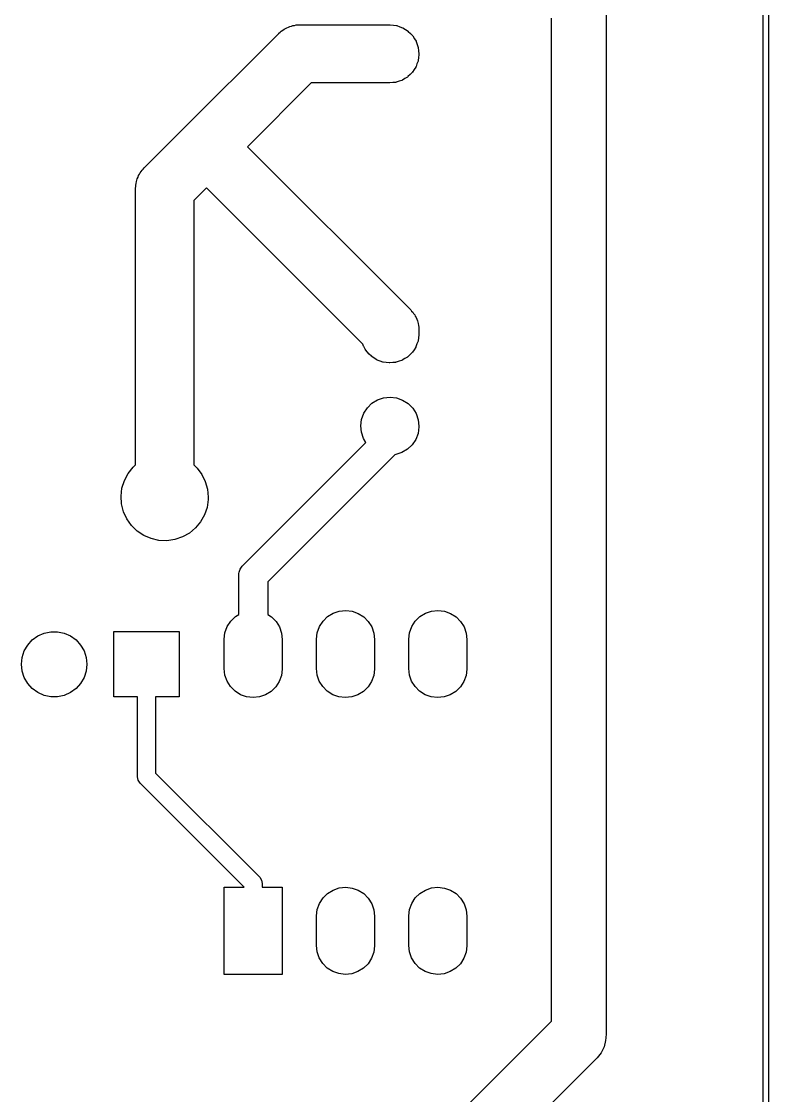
# Model space of a CAD drawing. Extents: x 10 to 287, y -200 to -10.
# Drawn here: x 186.36 to 206.92, y -92.77 to -63.2 of the extents above; entities that cross this region are included whole.
import ezdxf

# ---------------------------------------------------------------- set-up
doc = ezdxf.new("R2010")
doc.units = 0
doc.layers.add('BLACK', color=7, linetype='CONTINUOUS')

msp = doc.modelspace()

# ---------------------------------------------------------------- linework, layer by layer
at = {"layer": 'BLACK', "linetype": 'CONTINUOUS'}
for p, q in [((206.771, -122.195), (206.771, -36.8788)), ((206.921, -36.8038), (206.921, -122.27)), ((202.45, -62.8), (202.45, -91.1068)), ((200.95, -90.7254), (200.95, -63.1107)), ((190.734, -66.2342), (193.439, -63.5293)), ((193.439, -63.5293), (193.447, -63.5215)), ((193.447, -63.5215), (193.479, -63.4966)), ((193.479, -63.4966), (193.508, -63.468)), ((193.508, -63.468), (193.55, -63.4421)), ((193.55, -63.4421), (193.588, -63.4122)), ((193.588, -63.4122), (193.625, -63.395)), ((193.625, -63.395), (193.659, -63.3735)), ((193.659, -63.3735), (193.706, -63.3575)), ((193.706, -63.3575), (193.75, -63.3368)), ((193.75, -63.3368), (193.789, -63.3282)), ((193.789, -63.3282), (193.828, -63.3149)), ((193.828, -63.3149), (193.876, -63.3094)), ((193.876, -63.3094), (193.924, -63.2991)), ((193.924, -63.2991), (193.965, -63.2995)), ((193.965, -63.2995), (194.005, -63.295)), ((194.005, -63.295), (196.5, -63.295)), ((196.5, -63.295), (196.505, -63.295)), ((196.505, -63.295), (196.506, -63.295)), ((196.506, -63.295), (196.506, -63.295)), ((196.506, -63.295), (196.511, -63.2951)), ((196.511, -63.2951), (196.597, -63.3059)), ((196.597, -63.3059), (196.683, -63.3161)), ((196.683, -63.3161), (196.685, -63.3171)), ((196.685, -63.3171), (196.688, -63.3174)), ((196.688, -63.3174), (196.769, -63.347)), ((196.769, -63.347), (196.851, -63.376)), ((196.851, -63.376), (196.853, -63.3775)), ((196.853, -63.3775), (196.856, -63.3784)), ((196.856, -63.3784), (196.928, -63.4252)), ((196.928, -63.4252), (197.001, -63.4715)), ((197.001, -63.4715), (197.003, -63.4735)), ((197.003, -63.4735), (197.006, -63.475)), ((197.006, -63.475), (197.066, -63.5368)), ((197.066, -63.5368), (197.127, -63.5981)), ((197.127, -63.5981), (197.128, -63.6005)), ((197.128, -63.6005), (197.13, -63.6025)), ((197.13, -63.6025), (197.176, -63.6761)), ((197.176, -63.6761), (197.221, -63.7493)), ((197.221, -63.7493), (197.222, -63.752)), ((197.222, -63.752), (197.224, -63.7544)), ((197.224, -63.7544), (197.252, -63.8362)), ((197.252, -63.8362), (197.28, -63.9178)), ((197.28, -63.9178), (197.28, -63.9205)), ((197.28, -63.9205), (197.281, -63.9232)), ((197.281, -63.9232), (197.29, -64.0092)), ((197.3, -64.1173), (197.288, -64.1974)), ((197.29, -64.0092), (197.3, -64.095)), ((197.3, -64.095), (197.3, -64.1001)), ((197.3, -64.1001), (197.3, -64.1006)), ((197.3, -64.1006), (197.3, -64.1011)), ((197.3, -64.1011), (197.3, -64.1173)), ((197.212, -64.4607), (197.167, -64.528)), ((197.215, -64.4528), (197.212, -64.4607)), ((197.219, -64.4457), (197.215, -64.4528)), ((197.246, -64.3695), (197.219, -64.4457)), ((197.275, -64.294), (197.246, -64.3695)), ((197.276, -64.2856), (197.275, -64.294)), ((197.279, -64.2777), (197.276, -64.2856)), ((197.288, -64.1974), (197.279, -64.2777)), ((196.984, -64.7322), (196.914, -64.7736)), ((196.99, -64.7264), (196.984, -64.7322)), ((196.997, -64.722), (196.99, -64.7264)), ((197.054, -64.665), (196.997, -64.722)), ((197.113, -64.6092), (197.054, -64.665)), ((197.117, -64.6022), (197.113, -64.6092)), ((197.123, -64.5963), (197.117, -64.6022)), ((197.167, -64.528), (197.123, -64.5963)), ((194.336, -64.895), (192.581, -66.65)), ((196.5, -64.895), (194.336, -64.895)), ((196.58, -64.886), (196.5, -64.895)), ((196.661, -64.8787), (196.58, -64.886)), ((196.669, -64.8761), (196.661, -64.8787)), ((196.677, -64.8751), (196.669, -64.8761)), ((196.754, -64.8485), (196.677, -64.8751)), ((196.83, -64.8235), (196.754, -64.8485)), ((196.838, -64.8192), (196.83, -64.8235)), ((196.846, -64.8165), (196.838, -64.8192)), ((196.914, -64.7736), (196.846, -64.8165)), ((189.734, -67.2343), (190.734, -66.2343)), ((190.734, -66.2343), (190.734, -66.2342)), ((192.581, -66.65), (197.066, -71.1343)), ((189.583, -67.4443), (189.605, -67.4102)), ((189.605, -67.4102), (189.623, -67.3737)), ((189.623, -67.3737), (189.654, -67.3355)), ((189.654, -67.3355), (189.68, -67.2944)), ((189.68, -67.2944), (189.709, -67.266)), ((189.709, -67.266), (189.734, -67.2343)), ((189.505, -67.7081), (189.516, -67.6604)), ((189.505, -67.7486), (189.505, -67.7081)), ((189.516, -67.6604), (189.522, -67.6119)), ((189.522, -67.6119), (189.536, -67.5738)), ((189.536, -67.5738), (189.545, -67.5343)), ((189.545, -67.5343), (189.567, -67.4902)), ((189.567, -67.4902), (189.583, -67.4443)), ((189.5, -67.7888), (189.505, -67.7486)), ((189.5, -67.8), (189.5, -67.7888)), ((189.5, -75.4122), (189.5, -67.8)), ((191.45, -67.7814), (191.1, -68.1314)), ((195.756, -72.0875), (191.45, -67.7814)), ((191.1, -68.1314), (191.1, -75.4122)), ((197.066, -71.1343), (197.074, -71.1423)), ((197.074, -71.1423), (197.098, -71.1743)), ((197.098, -71.1743), (197.127, -71.2031)), ((197.127, -71.2031), (197.153, -71.2446)), ((197.153, -71.2446), (197.183, -71.2832)), ((197.183, -71.2832), (197.2, -71.3199)), ((197.2, -71.3199), (197.221, -71.3543)), ((197.221, -71.3543), (197.238, -71.4005)), ((197.238, -71.4005), (197.258, -71.4448)), ((197.258, -71.4448), (197.267, -71.4845)), ((197.267, -71.4845), (197.28, -71.5228)), ((197.28, -71.5228), (197.286, -71.5714)), ((197.286, -71.5714), (197.296, -71.6192)), ((197.3, -71.8273), (197.288, -71.9102)), ((197.296, -71.6192), (197.295, -71.6597)), ((197.295, -71.6597), (197.3, -71.7)), ((197.3, -71.7), (197.3, -71.805)), ((197.3, -71.805), (197.3, -71.8162)), ((197.3, -71.8162), (197.3, -71.8169)), ((197.3, -71.8169), (197.3, -71.8273)), ((195.774, -72.1406), (195.756, -72.0875)), ((195.777, -72.1454), (195.774, -72.1406)), ((195.779, -72.1507), (195.777, -72.1454)), ((195.823, -72.2216), (195.779, -72.1507)), ((197.245, -72.0821), (197.217, -72.1607)), ((197.275, -72.004), (197.245, -72.0821)), ((197.276, -71.9984), (197.275, -72.004)), ((197.278, -71.9931), (197.276, -71.9984)), ((197.288, -71.9102), (197.278, -71.9931)), ((195.866, -72.2931), (195.823, -72.2216)), ((195.87, -72.2972), (195.866, -72.2931)), ((195.873, -72.3019), (195.87, -72.2972)), ((195.932, -72.3612), (195.873, -72.3019)), ((195.99, -72.4214), (195.932, -72.3612)), ((195.995, -72.4245), (195.99, -72.4214)), ((195.999, -72.4285), (195.995, -72.4245)), ((196.069, -72.4733), (195.999, -72.4285)), ((196.984, -72.4422), (196.912, -72.485)), ((196.988, -72.4384), (196.984, -72.4422)), ((196.993, -72.4354), (196.988, -72.4384)), ((197.052, -72.3769), (196.993, -72.4354)), ((197.113, -72.3192), (197.052, -72.3769)), ((197.116, -72.3146), (197.113, -72.3192)), ((197.12, -72.3106), (197.116, -72.3146)), ((197.165, -72.2403), (197.12, -72.3106)), ((197.212, -72.1707), (197.165, -72.2403)), ((197.214, -72.1654), (197.212, -72.1707)), ((197.217, -72.1607), (197.214, -72.1654)), ((196.139, -72.5191), (196.069, -72.4733)), ((196.145, -72.521), (196.139, -72.5191)), ((196.149, -72.524), (196.145, -72.521)), ((196.228, -72.5521), (196.149, -72.524)), ((196.306, -72.5812), (196.228, -72.5521)), ((196.312, -72.582), (196.306, -72.5812)), ((196.317, -72.5839), (196.312, -72.582)), ((196.4, -72.5938), (196.317, -72.5839)), ((196.483, -72.6048), (196.4, -72.5938)), ((196.489, -72.6043), (196.483, -72.6048)), ((196.494, -72.605), (196.489, -72.6043)), ((196.578, -72.5962), (196.494, -72.605)), ((196.661, -72.5887), (196.578, -72.5962)), ((196.666, -72.5869), (196.661, -72.5887)), ((196.672, -72.5863), (196.666, -72.5869)), ((196.751, -72.5594), (196.672, -72.5863)), ((196.83, -72.5335), (196.751, -72.5594)), ((196.835, -72.5307), (196.83, -72.5335)), ((196.841, -72.5289), (196.835, -72.5307)), ((196.912, -72.485), (196.841, -72.5289)), ((196.007, -73.7146), (196.159, -73.6211)), ((196.159, -73.6211), (196.328, -73.5637)), ((196.328, -73.5637), (196.506, -73.545)), ((196.506, -73.545), (196.683, -73.5661)), ((196.683, -73.5661), (196.851, -73.626)), ((196.851, -73.626), (197.001, -73.7215)), ((195.783, -73.9893), (195.88, -73.8394)), ((195.88, -73.8394), (196.007, -73.7146)), ((197.001, -73.7215), (197.127, -73.8481)), ((197.127, -73.8481), (197.221, -73.9993)), ((195.7, -74.3338), (195.722, -74.1569)), ((195.722, -74.1569), (195.783, -73.9893)), ((197.221, -73.9993), (197.28, -74.1678)), ((197.28, -74.1678), (197.3, -74.345)), ((195.717, -74.5113), (195.7, -74.3338)), ((195.774, -74.6806), (195.717, -74.5113)), ((197.3, -74.3673), (197.275, -74.544)), ((197.3, -74.345), (197.3, -74.3673)), ((192.456, -78.1783), (195.842, -74.7927)), ((195.842, -74.7927), (195.774, -74.6806)), ((197.212, -74.7107), (197.113, -74.8592)), ((197.275, -74.544), (197.212, -74.7107)), ((196.83, -75.0735), (196.661, -75.1287)), ((196.984, -74.9822), (196.83, -75.0735)), ((197.113, -74.8592), (196.984, -74.9822)), ((196.635, -75.131), (193.139, -78.6268)), ((196.661, -75.1287), (196.635, -75.131)), ((189.191, -75.8408), (189.294, -75.6464)), ((189.294, -75.6464), (189.43, -75.474)), ((189.43, -75.474), (189.5, -75.4122)), ((191.1, -75.4122), (191.192, -75.497)), ((191.192, -75.497), (191.323, -75.673)), ((191.323, -75.673), (191.42, -75.87)), ((189.126, -76.0505), (189.191, -75.8408)), ((191.42, -75.87), (191.48, -76.0813)), ((189.1, -76.2686), (189.126, -76.0505)), ((189.115, -76.4877), (189.1, -76.2686)), ((191.48, -76.0813), (191.5, -76.3)), ((189.169, -76.7006), (189.115, -76.4877)), ((191.467, -76.5801), (191.396, -76.7881)), ((191.498, -76.3628), (191.467, -76.5801)), ((191.5, -76.3), (191.498, -76.3628)), ((189.261, -76.9), (189.169, -76.7006)), ((191.396, -76.7881), (191.289, -76.9797)), ((189.388, -77.0793), (189.261, -76.9)), ((189.545, -77.2326), (189.388, -77.0793)), ((191.149, -77.1485), (190.98, -77.289)), ((191.289, -76.9797), (191.149, -77.1485)), ((189.727, -77.3546), (189.545, -77.2326)), ((189.929, -77.4413), (189.727, -77.3546)), ((190.143, -77.4897), (189.929, -77.4413)), ((190.58, -77.4668), (190.363, -77.4984)), ((190.788, -77.3963), (190.58, -77.4668)), ((190.98, -77.289), (190.788, -77.3963)), ((190.363, -77.4984), (190.143, -77.4897)), ((192.354, -78.3686), (192.358, -78.3375)), ((192.358, -78.3375), (192.373, -78.3095)), ((192.373, -78.3095), (192.382, -78.2795)), ((192.382, -78.2795), (192.401, -78.2541)), ((192.401, -78.2541), (192.415, -78.226)), ((192.415, -78.226), (192.438, -78.2038)), ((192.438, -78.2038), (192.456, -78.1783)), ((192.339, -78.4611), (192.344, -78.43)), ((192.339, -79.5325), (192.339, -78.4611)), ((192.344, -78.3986), (192.354, -78.3686)), ((192.344, -78.43), (192.344, -78.3986)), ((193.139, -78.6268), (193.139, -79.5321)), ((192.246, -79.5894), (192.339, -79.5325)), ((193.139, -79.5321), (193.24, -79.5963)), ((194.786, -79.5894), (194.938, -79.4959)), ((194.938, -79.4959), (195.107, -79.4385)), ((195.107, -79.4385), (195.284, -79.4198)), ((195.284, -79.4198), (195.462, -79.4409)), ((195.462, -79.4409), (195.63, -79.5008)), ((195.63, -79.5008), (195.78, -79.5963)), ((197.326, -79.5894), (197.478, -79.4959)), ((197.478, -79.4959), (197.647, -79.4385)), ((197.647, -79.4385), (197.824, -79.4198)), ((197.824, -79.4198), (198.002, -79.4409)), ((198.002, -79.4409), (198.17, -79.5008)), ((198.17, -79.5008), (198.32, -79.5963)), ((192.022, -79.8641), (192.119, -79.7142)), ((192.119, -79.7142), (192.246, -79.5894)), ((193.24, -79.5963), (193.366, -79.7229)), ((193.366, -79.7229), (193.46, -79.8741)), ((194.562, -79.8641), (194.659, -79.7142)), ((194.659, -79.7142), (194.786, -79.5894)), ((195.78, -79.5963), (195.906, -79.7229)), ((195.906, -79.7229), (196, -79.8741)), ((197.102, -79.8641), (197.199, -79.7142)), ((197.199, -79.7142), (197.326, -79.5894)), ((198.32, -79.5963), (198.446, -79.7229)), ((198.446, -79.7229), (198.54, -79.8741)), ((186.658, -80.2312), (186.81, -80.1206)), ((186.81, -80.1206), (186.982, -80.044)), ((186.982, -80.044), (187.166, -80.0049)), ((187.166, -80.0049), (187.354, -80.0049)), ((187.354, -80.0049), (187.538, -80.044)), ((187.538, -80.044), (187.71, -80.1206)), ((187.71, -80.1206), (187.862, -80.2312)), ((188.9, -81.8), (188.9, -80)), ((188.9, -80), (190.7, -80)), ((190.7, -80), (190.7, -81.8)), ((191.939, -80.2086), (191.961, -80.0317)), ((191.961, -80.0317), (192.022, -79.8641)), ((193.46, -79.8741), (193.519, -80.0426)), ((193.519, -80.0426), (193.539, -80.2198)), ((194.479, -80.2086), (194.501, -80.0317)), ((194.501, -80.0317), (194.562, -79.8641)), ((196, -79.8741), (196.059, -80.0426)), ((196.059, -80.0426), (196.079, -80.2198)), ((197.019, -80.2086), (197.041, -80.0317)), ((197.041, -80.0317), (197.102, -79.8641)), ((198.54, -79.8741), (198.599, -80.0426)), ((198.599, -80.0426), (198.619, -80.2198)), ((186.438, -80.5339), (186.532, -80.371)), ((186.532, -80.371), (186.658, -80.2312)), ((187.862, -80.2312), (187.988, -80.371)), ((187.988, -80.371), (188.082, -80.5339)), ((191.939, -80.2198), (191.939, -80.2086)), ((191.939, -81.0198), (191.939, -80.2198)), ((193.539, -80.2198), (193.539, -81.0198)), ((194.479, -80.2198), (194.479, -80.2086)), ((194.479, -81.0198), (194.479, -80.2198)), ((196.079, -80.2198), (196.079, -81.0198)), ((197.019, -80.2198), (197.019, -80.2086)), ((197.019, -81.0198), (197.019, -80.2198)), ((198.619, -80.2198), (198.619, -81.0198)), ((186.36, -80.9), (186.38, -80.7129)), ((186.38, -80.7129), (186.438, -80.5339)), ((188.082, -80.5339), (188.14, -80.7129)), ((188.14, -80.7129), (188.16, -80.9)), ((186.38, -81.0871), (186.36, -80.9)), ((188.16, -80.9), (188.14, -81.0871)), ((191.959, -81.197), (191.939, -81.0198)), ((193.539, -81.0198), (193.539, -81.031)), ((194.499, -81.197), (194.479, -81.0198)), ((196.079, -81.0198), (196.079, -81.031)), ((197.039, -81.197), (197.019, -81.0198)), ((198.619, -81.0198), (198.619, -81.031)), ((186.438, -81.2661), (186.38, -81.0871)), ((186.532, -81.429), (186.438, -81.2661)), ((188.082, -81.2661), (187.988, -81.429)), ((188.14, -81.0871), (188.082, -81.2661)), ((192.017, -81.3655), (191.959, -81.197)), ((193.516, -81.2079), (193.455, -81.3755)), ((193.539, -81.031), (193.516, -81.2079)), ((194.557, -81.3655), (194.499, -81.197)), ((196.056, -81.2079), (195.995, -81.3755)), ((196.079, -81.031), (196.056, -81.2079)), ((197.097, -81.3655), (197.039, -81.197)), ((198.596, -81.2079), (198.535, -81.3755)), ((198.619, -81.031), (198.596, -81.2079)), ((186.658, -81.5688), (186.532, -81.429)), ((186.81, -81.6794), (186.658, -81.5688)), ((187.862, -81.5688), (187.71, -81.6794)), ((187.988, -81.429), (187.862, -81.5688)), ((192.112, -81.5167), (192.017, -81.3655)), ((192.238, -81.6433), (192.112, -81.5167)), ((193.359, -81.5254), (193.231, -81.6502)), ((193.455, -81.3755), (193.359, -81.5254)), ((194.652, -81.5167), (194.557, -81.3655)), ((194.778, -81.6433), (194.652, -81.5167)), ((195.899, -81.5254), (195.771, -81.6502)), ((195.995, -81.3755), (195.899, -81.5254)), ((197.192, -81.5167), (197.097, -81.3655)), ((197.318, -81.6433), (197.192, -81.5167)), ((198.439, -81.5254), (198.311, -81.6502)), ((198.535, -81.3755), (198.439, -81.5254)), ((186.982, -81.756), (186.81, -81.6794)), ((187.166, -81.7951), (186.982, -81.756)), ((187.354, -81.7951), (187.166, -81.7951)), ((187.538, -81.756), (187.354, -81.7951)), ((187.71, -81.6794), (187.538, -81.756)), ((189.55, -81.8), (188.9, -81.8)), ((189.55, -84), (189.55, -81.8)), ((190.7, -81.8), (190.05, -81.8)), ((190.05, -81.8), (190.05, -83.8964)), ((192.388, -81.7388), (192.238, -81.6433)), ((192.556, -81.7987), (192.388, -81.7388)), ((192.733, -81.8198), (192.556, -81.7987)), ((192.911, -81.8011), (192.733, -81.8198)), ((193.079, -81.7437), (192.911, -81.8011)), ((193.231, -81.6502), (193.079, -81.7437)), ((194.928, -81.7388), (194.778, -81.6433)), ((195.096, -81.7987), (194.928, -81.7388)), ((195.273, -81.8198), (195.096, -81.7987)), ((195.451, -81.8011), (195.273, -81.8198)), ((195.619, -81.7437), (195.451, -81.8011)), ((195.771, -81.6502), (195.619, -81.7437)), ((197.468, -81.7388), (197.318, -81.6433)), ((197.636, -81.7987), (197.468, -81.7388)), ((197.813, -81.8198), (197.636, -81.7987)), ((197.991, -81.8011), (197.813, -81.8198)), ((198.159, -81.7437), (197.991, -81.8011)), ((198.311, -81.6502), (198.159, -81.7437)), ((190.05, -83.8964), (192.916, -86.7621)), ((189.569, -84.0957), (189.55, -84)), ((189.623, -84.1768), (189.569, -84.0957)), ((192.486, -87.0398), (189.623, -84.1768)), ((192.916, -86.7621), (192.97, -86.8432)), ((192.97, -86.8432), (192.989, -86.9389)), ((192.989, -86.9389), (192.989, -87.0398)), ((191.939, -89.4398), (191.939, -87.0398)), ((191.939, -87.0398), (192.486, -87.0398)), ((192.989, -87.0398), (193.539, -87.0398)), ((193.539, -87.0398), (193.539, -89.4398)), ((194.659, -87.3342), (194.786, -87.2094)), ((194.786, -87.2094), (194.938, -87.1159)), ((194.938, -87.1159), (195.107, -87.0585)), ((195.107, -87.0585), (195.284, -87.0398)), ((195.284, -87.0398), (195.462, -87.0609)), ((195.462, -87.0609), (195.63, -87.1208)), ((195.63, -87.1208), (195.78, -87.2163)), ((195.78, -87.2163), (195.906, -87.3429)), ((197.199, -87.3342), (197.326, -87.2094)), ((197.326, -87.2094), (197.478, -87.1159)), ((197.478, -87.1159), (197.647, -87.0585)), ((197.647, -87.0585), (197.824, -87.0398)), ((197.824, -87.0398), (198.002, -87.0609)), ((198.002, -87.0609), (198.17, -87.1208)), ((198.17, -87.1208), (198.32, -87.2163)), ((198.32, -87.2163), (198.446, -87.3429)), ((194.501, -87.6517), (194.562, -87.4841)), ((194.562, -87.4841), (194.659, -87.3342)), ((195.906, -87.3429), (196, -87.4941)), ((196, -87.4941), (196.059, -87.6626)), ((197.041, -87.6517), (197.102, -87.4841)), ((197.102, -87.4841), (197.199, -87.3342)), ((198.446, -87.3429), (198.54, -87.4941)), ((198.54, -87.4941), (198.599, -87.6626)), ((194.479, -87.8286), (194.501, -87.6517)), ((196.059, -87.6626), (196.079, -87.8398)), ((197.019, -87.8286), (197.041, -87.6517)), ((198.599, -87.6626), (198.619, -87.8398)), ((194.479, -87.8398), (194.479, -87.8286)), ((194.479, -88.6398), (194.479, -87.8398)), ((196.079, -87.8398), (196.079, -88.6398)), ((197.019, -87.8398), (197.019, -87.8286)), ((197.019, -88.6398), (197.019, -87.8398)), ((198.619, -87.8398), (198.619, -88.6398)), ((194.499, -88.817), (194.479, -88.6398)), ((196.079, -88.651), (196.056, -88.8279)), ((196.079, -88.6398), (196.079, -88.651)), ((197.039, -88.817), (197.019, -88.6398)), ((198.619, -88.651), (198.596, -88.8279)), ((198.619, -88.6398), (198.619, -88.651)), ((194.557, -88.9855), (194.499, -88.817)), ((194.652, -89.1367), (194.557, -88.9855)), ((195.995, -88.9955), (195.899, -89.1454)), ((196.056, -88.8279), (195.995, -88.9955)), ((197.097, -88.9855), (197.039, -88.817)), ((197.192, -89.1367), (197.097, -88.9855)), ((198.535, -88.9955), (198.439, -89.1454)), ((198.596, -88.8279), (198.535, -88.9955)), ((194.778, -89.2633), (194.652, -89.1367)), ((194.928, -89.3588), (194.778, -89.2633)), ((195.771, -89.2702), (195.619, -89.3637)), ((195.899, -89.1454), (195.771, -89.2702)), ((197.318, -89.2633), (197.192, -89.1367)), ((197.468, -89.3588), (197.318, -89.2633)), ((198.311, -89.2702), (198.159, -89.3637)), ((198.439, -89.1454), (198.311, -89.2702)), ((193.539, -89.4398), (191.939, -89.4398)), ((195.096, -89.4187), (194.928, -89.3588)), ((195.273, -89.4398), (195.096, -89.4187)), ((195.451, -89.4211), (195.273, -89.4398)), ((195.619, -89.3637), (195.451, -89.4211)), ((197.636, -89.4187), (197.468, -89.3588)), ((197.813, -89.4398), (197.636, -89.4187)), ((197.991, -89.4211), (197.813, -89.4398)), ((198.159, -89.3637), (197.991, -89.4211)), ((197.41, -94.265), (200.95, -90.7254)), ((202.434, -91.2599), (202.393, -91.4337)), ((202.444, -91.1995), (202.434, -91.2429)), ((202.434, -91.2429), (202.434, -91.2599)), ((202.445, -91.1815), (202.444, -91.1995)), ((202.447, -91.1735), (202.445, -91.1815)), ((202.45, -91.1068), (202.447, -91.1604)), ((202.447, -91.1604), (202.447, -91.1735)), ((202.316, -91.5943), (202.205, -91.7336)), ((202.393, -91.4337), (202.316, -91.5943)), ((202.205, -91.7336), (198.308, -95.6307))]:
    msp.add_line(p, q, dxfattribs=at)

doc.saveas('drawing.dxf')
